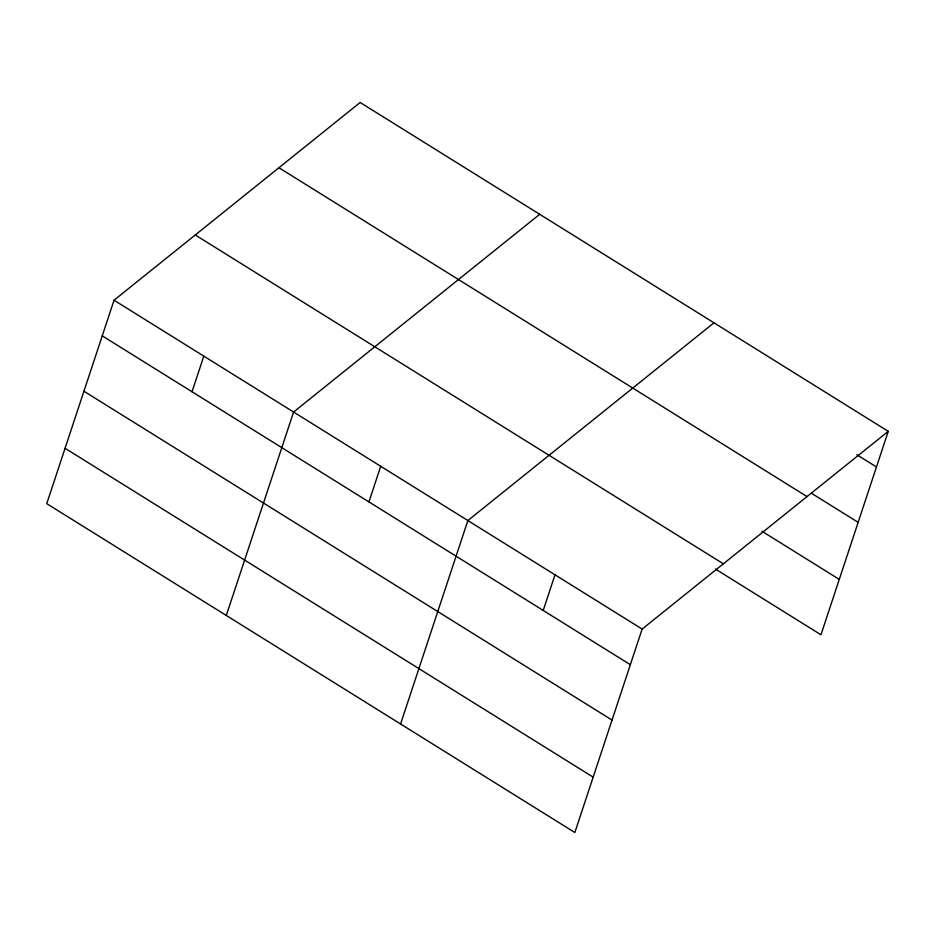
<?xml version="1.0" encoding="UTF-8"?>
<svg xmlns="http://www.w3.org/2000/svg" width="935" height="935" viewBox="0 0 935 935"><rect width="100%" height="100%" fill="white"/><g stroke="black" fill="none" stroke-linecap="round" stroke-linejoin="round"><path stroke-width="1.4" d="M114.035 300.228L46.75 503.661L574.85 832.512L642.135 629.068L888.25 431.339L360.15 102.488L114.035 300.228L642.135 629.068M192.026 391.765L203.807 356.13M226.305 615.475L293.59 412.031L539.705 214.29M368.939 501.92L380.72 466.296M400.577 723.994L467.862 520.55L713.978 322.82M543.212 610.438L554.993 574.815M888.25 431.339L820.965 634.771L715.427 569.053M856.834 454.737L876.469 466.962M811.51 493.306L858.155 522.338M278.934 167.739L807.034 496.59M761.967 531.255L839.279 579.396M195.251 234.965L723.351 563.817M102.242 335.852L630.354 664.703M83.928 391.227L612.039 720.079M65.064 448.286L593.164 777.137"/></g></svg>
